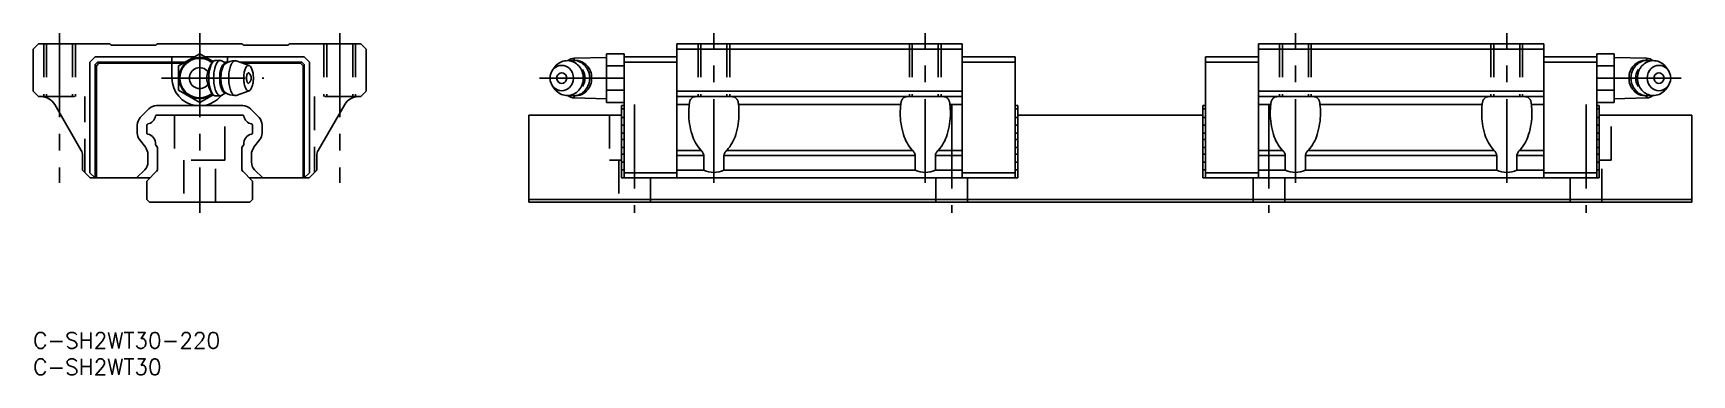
# Model space of a CAD drawing. Extents: x 0 to 314, y -8 to 57.
import ezdxf

# ---------------------------------------------------------------- set-up
doc = ezdxf.new("R2010")
doc.units = 0
doc.header["$LTSCALE"] = 0.5
doc.linetypes.add('CENTER', pattern=[50.8, 31.75, -6.35, 6.35, -6.35])
doc.linetypes.add('DASHED', pattern=[19.05, 12.7, -6.35])
doc.layers.get('0').update_dxf_attribs({"linetype": 'CONTINUOUS'})
doc.layers.add('CENTER', color=1, linetype='CENTER')
doc.styles.get("Standard").update_dxf_attribs({"font": 'txt.shx', "height": 3, "bigfont": 'bigfont.shx'})

# ---------------------------------------------------------------- blocks, each defined once
blk = doc.blocks.new('*U36')
at = {"color": 7, "linetype": 'CONTINUOUS'}
blk.add_text('C-SH2WT30-220', height=3, dxfattribs=at).set_placement((0, -3))
blk = doc.blocks.new('*U37')
at = {"color": 7, "linetype": 'CONTINUOUS'}
blk.add_text('C-SH2WT30', height=3, dxfattribs=at).set_placement((0, -8))

msp = doc.modelspace()

# ---------------------------------------------------------------- linework, layer by layer
at = {"color": 7, "linetype": 'CONTINUOUS'}
for p, q in [((1, 54.65), (0, 53.65)), ((0, 53.65), (0, 45.65)), ((14.5, 54.65), (1, 54.65)), ((14.65, 54.5), (14.5, 54.65)), ((22.99, 54.35), (15.01, 54.35)), ((23.5, 54.65), (23.35, 54.5)), ((39.5, 54.65), (23.5, 54.65)), ((39.65, 54.5), (39.5, 54.65)), ((47.99, 54.35), (40.01, 54.35)), ((48.5, 54.65), (48.35, 54.5)), ((62, 54.65), (48.5, 54.65)), ((63, 53.65), (62, 54.65)), ((63, 45.65), (63, 53.65)), ((121.77, 54.65), (175.77, 54.65)), ((121.77, 29.25), (121.77, 54.65)), ((121.77, 53.65), (175.77, 53.65)), ((175.77, 29.25), (175.77, 54.65)), ((285.77, 54.65), (231.77, 54.65)), ((231.77, 29.25), (231.77, 54.65)), ((285.77, 53.65), (231.77, 53.65)), ((285.77, 29.25), (285.77, 54.65)), ((11.75, 52.15), (10.75, 51.15)), ((10.75, 51.15), (10.75, 30.25)), ((30.43, 52.15), (11.75, 52.15)), ((12.16, 51.15), (11.75, 50.74)), ((11.75, 50.74), (11.75, 29.25)), ((11.95, 50.45), (12.45, 50.95)), ((11.95, 50.45), (11.95, 29.25)), ((28.7, 51.15), (12.16, 51.15)), ((28.35, 50.95), (12.45, 50.95)), ((26.25, 52.15), (26.25, 51.15)), ((26.25, 48.15), (26.25, 50.95)), ((31.5, 52.77), (27.5, 50.46)), ((27.5, 50.46), (27.5, 45.84)), ((34.05, 51.3), (31.5, 52.77)), ((51.25, 52.15), (32.57, 52.15)), ((33.79, 50.98), (34.02, 51.26)), ((35.43, 51.5), (34.55, 51.5)), ((36.45, 50.95), (35.72, 51.41)), ((36.82, 51.15), (36.14, 51.15)), ((36.45, 50.95), (36.35, 50.95)), ((36.75, 52.15), (36.75, 51.15)), ((38.42, 51.42), (40.87, 50.53)), ((50.84, 51.15), (39.16, 51.15)), ((50.55, 50.95), (39.71, 50.95)), ((50.55, 50.95), (51.05, 50.45)), ((51.25, 50.74), (50.84, 51.15)), ((51.05, 29.25), (51.05, 50.45)), ((52.25, 51.15), (51.25, 52.15)), ((51.25, 29.25), (51.25, 50.74)), ((52.25, 30.25), (52.25, 51.15)), ((102.57, 51.5), (102.18, 51.5)), ((108.47, 52.05), (102.32, 51.89)), ((102.32, 51.5), (102.32, 51.89)), ((111.77, 52.77), (108.47, 52.77)), ((108.47, 43.53), (108.47, 52.77)), ((111.77, 50.46), (108.47, 50.46)), ((111.77, 29.25), (111.77, 52.77)), ((111.77, 52.15), (121.77, 52.15)), ((111.77, 51.15), (121.77, 51.15)), ((185.77, 52.15), (175.77, 52.15)), ((185.77, 51.15), (175.77, 51.15)), ((185.77, 29.25), (185.77, 52.15)), ((221.77, 29.25), (221.77, 52.15)), ((221.77, 52.15), (231.77, 52.15)), ((221.77, 51.15), (231.77, 51.15)), ((295.77, 52.15), (285.77, 52.15)), ((295.77, 51.15), (285.77, 51.15)), ((295.77, 29.25), (295.77, 52.77)), ((295.77, 52.77), (299.07, 52.77)), ((295.77, 50.46), (299.07, 50.46)), ((299.07, 43.53), (299.07, 52.77)), ((299.07, 52.05), (305.22, 51.89)), ((304.97, 51.5), (305.36, 51.5)), ((305.22, 51.5), (305.22, 51.89)), ((98.56, 50.1), (98.2, 49.56)), ((308.98, 50.1), (309.34, 49.56)), ((0, 45.65), (1, 44.65)), ((1, 44.65), (1.47, 44.65)), ((27.5, 45.84), (31.5, 43.53)), ((31.5, 43.53), (34.05, 45.01)), ((33.79, 45.32), (34.02, 45.04)), ((34.55, 44.8), (35.43, 44.8)), ((36.45, 45.35), (35.72, 44.89)), ((36.35, 45.35), (36.45, 45.35)), ((38.42, 44.88), (40.87, 45.77)), ((61.53, 44.65), (62, 44.65)), ((62, 44.65), (63, 45.65)), ((98.2, 46.74), (98.56, 46.2)), ((102.18, 44.8), (102.57, 44.8)), ((102.32, 44.41), (102.32, 44.8)), ((102.32, 44.41), (108.47, 44.25)), ((111.77, 45.84), (108.47, 45.84)), ((121.77, 45.65), (175.77, 45.65)), ((121.77, 44.65), (175.77, 44.65)), ((125.59, 44.65), (125.52, 44.65)), ((131.95, 44.65), (132.02, 44.65)), ((165.59, 44.65), (165.52, 44.65)), ((171.95, 44.65), (172.02, 44.65)), ((285.77, 45.65), (231.77, 45.65)), ((285.77, 44.65), (231.77, 44.65)), ((235.59, 44.65), (235.52, 44.65)), ((241.95, 44.65), (242.02, 44.65)), ((275.59, 44.65), (275.52, 44.65)), ((281.95, 44.65), (282.02, 44.65)), ((295.77, 45.84), (299.07, 45.84)), ((305.22, 44.41), (299.07, 44.25)), ((305.36, 44.8), (304.97, 44.8)), ((305.22, 44.41), (305.22, 44.8)), ((309.34, 46.74), (308.98, 46.2)), ((4.07, 43.15), (9.08, 34.48)), ((20.27, 40.67), (21.91, 42.35)), ((23.34, 42.95), (39.66, 42.95)), ((23.34, 41.15), (39.66, 41.15)), ((41.09, 42.35), (42.73, 40.67)), ((53.92, 34.48), (58.93, 43.15)), ((93.77, 41.15), (111.27, 41.15)), ((93.77, 24.65), (93.77, 41.15)), ((111.77, 43.53), (108.47, 43.53)), ((111.77, 42.95), (111.27, 42.95)), ((111.27, 42.95), (111.27, 29.25)), ((111.77, 42.35), (111.27, 42.35)), ((121.77, 43.15), (124.11, 43.15)), ((133.43, 43.15), (164.11, 43.15)), ((173.43, 43.15), (175.77, 43.15)), ((185.77, 42.95), (186.27, 42.95)), ((185.77, 42.35), (186.27, 42.35)), ((186.27, 29.25), (186.27, 42.95)), ((186.27, 41.15), (221.27, 41.15)), ((221.77, 42.95), (221.27, 42.95)), ((221.27, 29.25), (221.27, 42.95)), ((221.77, 42.35), (221.27, 42.35)), ((234.11, 43.15), (231.77, 43.15)), ((274.11, 43.15), (243.43, 43.15)), ((285.77, 43.15), (283.43, 43.15)), ((295.77, 43.53), (299.07, 43.53)), ((295.77, 42.95), (296.27, 42.95)), ((295.77, 42.35), (296.27, 42.35)), ((296.27, 42.95), (296.27, 29.25)), ((296.27, 41.15), (313.77, 41.15)), ((313.77, 24.65), (313.77, 41.15)), ((19.7, 37.74), (19.7, 39.27)), ((21.5, 37.74), (21.5, 39.27)), ((41.5, 39.27), (41.5, 37.74)), ((43.3, 39.27), (43.3, 37.74)), ((111.77, 40.67), (111.27, 40.67)), ((111.77, 39.27), (111.27, 39.27)), ((111.77, 37.74), (111.27, 37.74)), ((185.77, 40.67), (186.27, 40.67)), ((185.77, 39.27), (186.27, 39.27)), ((185.77, 37.74), (186.27, 37.74)), ((221.77, 40.67), (221.27, 40.67)), ((221.77, 39.27), (221.27, 39.27)), ((221.77, 37.74), (221.27, 37.74)), ((295.77, 40.67), (296.27, 40.67)), ((295.77, 39.27), (296.27, 39.27)), ((295.77, 37.74), (296.27, 37.74)), ((21.29, 34.99), (20.11, 36.53)), ((23.35, 35.3), (23.21, 35.44)), ((23.5, 30.86), (23.5, 34.95)), ((39.5, 34.95), (39.5, 30.86)), ((39.79, 35.44), (39.65, 35.3)), ((42.89, 36.53), (41.71, 34.99)), ((111.77, 36.53), (111.27, 36.53)), ((111.77, 34.99), (111.27, 34.99)), ((185.77, 36.53), (186.27, 36.53)), ((185.77, 34.99), (186.27, 34.99)), ((221.77, 36.53), (221.27, 36.53)), ((221.77, 34.99), (221.27, 34.99)), ((295.77, 36.53), (296.27, 36.53)), ((295.77, 34.99), (296.27, 34.99)), ((9.35, 33.48), (9.35, 30.7)), ((21.7, 32.23), (21.7, 33.77)), ((41.3, 33.77), (41.3, 32.23)), ((53.65, 30.7), (53.65, 33.48)), ((111.77, 33.77), (111.27, 33.77)), ((111.77, 32.23), (111.27, 32.23)), ((121.77, 34.48), (126.34, 34.48)), ((121.77, 33.48), (126.86, 33.48)), ((126.86, 30.7), (126.86, 33.48)), ((130.68, 33.48), (166.86, 33.48)), ((130.68, 33.48), (130.68, 30.7)), ((131.2, 34.48), (166.34, 34.48)), ((166.86, 30.7), (166.86, 33.48)), ((170.68, 33.48), (175.77, 33.48)), ((170.68, 33.48), (170.68, 30.7)), ((171.2, 34.48), (175.77, 34.48)), ((185.77, 33.77), (186.27, 33.77)), ((185.77, 32.23), (186.27, 32.23)), ((221.77, 33.77), (221.27, 33.77)), ((221.77, 32.23), (221.27, 32.23)), ((236.34, 34.48), (231.77, 34.48)), ((236.86, 33.48), (231.77, 33.48)), ((236.86, 33.48), (236.86, 30.7)), ((276.86, 33.48), (240.68, 33.48)), ((240.68, 30.7), (240.68, 33.48)), ((276.34, 34.48), (241.2, 34.48)), ((276.86, 33.48), (276.86, 30.7)), ((285.77, 33.48), (280.68, 33.48)), ((280.68, 30.7), (280.68, 33.48)), ((285.77, 34.48), (281.2, 34.48)), ((295.77, 33.77), (296.27, 33.77)), ((295.77, 32.23), (296.27, 32.23)), ((9.35, 30.7), (10.8, 29.25)), ((10.75, 30.25), (11.75, 29.25)), ((22.1, 29.25), (10.8, 29.25)), ((19.55, 29.25), (21.11, 30.81)), ((21.5, 28.55), (21.5, 25.15)), ((23.35, 30.51), (21.57, 28.73)), ((41.43, 28.73), (39.65, 30.51)), ((52.2, 29.25), (40.9, 29.25)), ((41.5, 25.15), (41.5, 28.55)), ((41.89, 30.81), (43.45, 29.25)), ((51.25, 29.25), (52.25, 30.25)), ((52.2, 29.25), (53.65, 30.7)), ((111.77, 30.81), (111.27, 30.81)), ((121.72, 29.25), (111.27, 29.25)), ((111.77, 30.25), (121.77, 30.25)), ((121.72, 29.25), (121.72, 29.3)), ((121.72, 29.3), (121.77, 29.3)), ((121.77, 30.7), (126.86, 30.7)), ((121.77, 29.25), (175.77, 29.25)), ((130.68, 30.7), (166.86, 30.7)), ((170.68, 30.7), (175.77, 30.7)), ((185.77, 30.25), (175.77, 30.25)), ((175.77, 29.3), (175.82, 29.3)), ((175.82, 29.3), (175.82, 29.25)), ((175.82, 29.25), (186.27, 29.25)), ((185.77, 30.81), (186.27, 30.81)), ((221.77, 30.81), (221.27, 30.81)), ((231.72, 29.25), (221.27, 29.25)), ((221.77, 30.25), (231.77, 30.25)), ((231.72, 29.3), (231.72, 29.25)), ((231.77, 29.3), (231.72, 29.3)), ((236.86, 30.7), (231.77, 30.7)), ((285.77, 29.25), (231.77, 29.25)), ((276.86, 30.7), (240.68, 30.7)), ((285.77, 30.7), (280.68, 30.7)), ((295.77, 30.25), (285.77, 30.25)), ((285.82, 29.3), (285.77, 29.3)), ((285.82, 29.25), (285.82, 29.3)), ((285.82, 29.25), (296.27, 29.25)), ((295.77, 30.81), (296.27, 30.81)), ((21.5, 25.15), (22, 24.65)), ((41, 24.65), (41.5, 25.15)), ((93.77, 25.15), (313.77, 25.15)), ((22, 24.65), (41, 24.65)), ((93.77, 24.65), (313.77, 24.65))]:
    msp.add_line(p, q, dxfattribs=at)
at = {"color": 3, "linetype": 'DASHED'}
for p, q in [((2, 54.65), (2, 44.65)), ((2.54, 54.65), (2.54, 44.65)), ((7.46, 54.65), (7.46, 44.65)), ((8, 54.65), (8, 44.65)), ((55, 54.65), (55, 44.65)), ((55.54, 54.65), (55.54, 44.65)), ((60.46, 54.65), (60.46, 44.65)), ((61, 54.65), (61, 44.65)), ((125.77, 54.65), (125.77, 44.65)), ((126.31, 54.65), (126.31, 44.65)), ((131.23, 54.65), (131.23, 44.65)), ((131.77, 54.65), (131.77, 44.65)), ((165.77, 54.65), (165.77, 44.65)), ((166.31, 54.65), (166.31, 44.65)), ((171.23, 54.65), (171.23, 44.65)), ((171.77, 54.65), (171.77, 44.65)), ((235.77, 54.65), (235.77, 44.65)), ((236.31, 54.65), (236.31, 44.65)), ((241.23, 54.65), (241.23, 44.65)), ((241.77, 54.65), (241.77, 44.65)), ((275.77, 54.65), (275.77, 44.65)), ((276.31, 54.65), (276.31, 44.65)), ((281.23, 54.65), (281.23, 44.65)), ((281.77, 54.65), (281.77, 44.65)), ((1.47, 44.65), (9.75, 44.65)), ((9.75, 30.3), (9.75, 44.65)), ((53.25, 44.65), (53.25, 30.3)), ((61.53, 44.65), (53.25, 44.65)), ((26.75, 41.15), (26.75, 32.65)), ((36.25, 32.65), (36.25, 41.15)), ((109.02, 41.15), (109.02, 32.65)), ((298.52, 32.65), (298.52, 41.15)), ((36.25, 32.65), (26.75, 32.65)), ((28.5, 32.65), (28.5, 24.65)), ((34.5, 24.65), (34.5, 32.65)), ((111.27, 32.65), (109.02, 32.65)), ((110.77, 32.65), (110.77, 24.65)), ((298.52, 32.65), (296.27, 32.65)), ((296.77, 24.65), (296.77, 32.65)), ((116.77, 24.65), (116.77, 29.25)), ((170.77, 29.25), (170.77, 24.65)), ((176.77, 24.65), (176.77, 29.25)), ((230.77, 29.25), (230.77, 24.65)), ((236.77, 24.65), (236.77, 29.25)), ((290.77, 29.25), (290.77, 24.65))]:
    msp.add_line(p, q, dxfattribs=at)
at = {"color": 7, "linetype": 'CONTINUOUS'}
for centre, radius, start, end in [((15.01, 54.85), 0.5, 225, 270), ((22.99, 54.85), 0.5, 270, 315), ((40.01, 54.85), 0.5, 225, 270), ((47.99, 54.85), 0.5, 270, 315), ((31.5, 48.15), 3.9, 50.9718, 309.0282), ((31.5, 48.15), 3.74, 51.0329, 308.9671), ((40.92, 47.04), 8.2, 155.5597, 163.4295), ((39.75, 48.37), 6.52, 160.718, 176.1614), ((35.38, 49.63), 2.09, 139.5538, 157.3697), ((35.74, 49.77), 2.27, 139.598, 160.8002), ((34.54, 50.82), 0.68, 89.8146, 141.4349), ((40.51, 48.44), 6.35, 163.1981, 173.801), ((37.32, 49.44), 3, 146.419, 163.9372), ((35.6, 50.62), 0.918, 109.5055, 148.4502), ((35.43, 50.95), 0.551, 57.5252, 104.1804), ((37.39, 49.51), 1.9, 139.598, 160.8002), ((39, 48.89), 3.41, 153.6234, 167.265), ((36.39, 50.38), 0.569, 93.4944, 141.4349), ((37.07, 49.88), 1.24, 128.03, 154.984), ((38.19, 48.16), 3.29, 89.1369, 124.9824), ((41, 49.05), 3.92, 152.982, 167.0658), ((38.75, 50.24), 1.38, 126.0403, 154.4616), ((38.24, 50.93), 0.519, 70.0924, 125.2235), ((41.02, 49.75), 0.885, 121.2698, 153.2617), ((40.74, 50.18), 0.371, 61.134, 118.866), ((40.46, 49.75), 0.885, 26.7383, 58.7302), ((99.99, 48.46), 2.09, 45.5005, 134.4995), ((101.18, 48.34), 3.16, 123.7997, 146.1384), ((101.04, 48.55), 2.91, 100.3514, 123.7661), ((101.02, 48.63), 2.82, 76.348, 100.2493), ((102.38, 49.89), 2, 91.5, 128.7532), ((102.18, 48.56), 2.94, 80.5353, 103.929), ((100.99, 48.52), 2.94, 52.9859, 76.2524), ((102.56, 48.56), 2.94, 53.8898, 89.8488), ((102.17, 48.56), 2.95, 57.3307, 80.285), ((100.83, 48.31), 3.2, 30.981, 52.964), ((102.04, 48.36), 3.19, 35.5149, 57.2955), ((102.39, 48.32), 3.23, 31.5185, 53.9499), ((101.82, 48.2), 3.46, 14.9361, 35.548), ((305.72, 48.2), 3.46, 144.452, 165.0639), ((305.15, 48.32), 3.23, 126.0501, 148.4815), ((305.5, 48.36), 3.19, 122.7045, 144.4851), ((304.98, 48.56), 2.94, 90.1512, 126.1102), ((305.37, 48.56), 2.95, 99.715, 122.6693), ((306.71, 48.31), 3.2, 127.036, 149.019), ((306.55, 48.52), 2.94, 103.7476, 127.0141), ((305.36, 48.56), 2.94, 76.071, 99.4647), ((305.17, 49.89), 2, 51.2468, 88.5), ((306.52, 48.63), 2.82, 79.7507, 103.652), ((307.55, 48.46), 2.09, 45.5005, 134.4995), ((306.5, 48.55), 2.91, 56.2339, 79.6486), ((306.36, 48.34), 3.16, 33.8616, 56.2003), ((31.5, 48.15), 1.98, 38.259, 321.741), ((36.99, 48.15), 4.12, 162.6982, 197.3018), ((41.9, 48.15), 8.68, 175.683, 184.317), ((39.75, 47.93), 6.52, 183.8386, 199.282), ((42.72, 48.15), 8.58, 173.5184, 186.4816), ((40.51, 47.87), 6.35, 186.199, 196.8019), ((42.54, 48.15), 7.26, 175.683, 184.317), ((40.28, 48.43), 4.99, 160.0114, 176.868), ((40.28, 47.88), 4.99, 183.132, 199.9886), ((42.77, 48.15), 7.26, 175.8885, 184.1115), ((41.57, 48.26), 6.05, 166.8119, 176.1003), ((41.57, 48.04), 6.05, 183.8997, 193.1881), ((45.54, 48.15), 8.56, 175.825, 184.175), ((44.08, 48.29), 7.09, 166.5793, 176.0477), ((44.08, 48.02), 7.09, 183.9523, 193.4207), ((46.04, 48.15), 6.22, 175.683, 184.317), ((44.91, 48.26), 5.09, 166.0541, 175.9315), ((44.91, 48.05), 5.09, 184.0685, 193.9459), ((42.6, 48.86), 2.69, 151.4947, 166.6232), ((42.92, 48.15), 2.56, 173.7782, 186.2218), ((42.3, 48.23), 1.94, 164.0092, 174.023), ((42.3, 48.08), 1.94, 185.977, 195.9908), ((41.38, 48.5), 0.977, 148.743, 164.6112), ((41.38, 47.8), 0.977, 195.3888, 211.257), ((40.82, 48.85), 0.321, 116.9113, 150.4592), ((40.82, 47.45), 0.321, 209.5408, 243.0887), ((40.74, 49), 0.155, 58.6993, 113.8023), ((40.74, 47.31), 0.155, 246.1977, 301.3007), ((39.9, 48.15), 1.34, 313.2338, 46.7662), ((38.88, 48.86), 2.69, 13.3768, 28.5053), ((36.56, 48.26), 5.09, 4.0685, 13.9459), ((36.56, 48.05), 5.09, 346.0541, 355.9315), ((35.44, 48.15), 6.22, 355.683, 4.317), ((100.3, 48.15), 2.53, 134.7224, 225.2776), ((100.12, 48.15), 1.06, 134.7224, 225.2776), ((99.99, 48.28), 0.872, 45.5005, 134.4995), ((99.99, 48.02), 0.872, 225.5005, 314.4995), ((99.86, 48.15), 1.06, 314.7224, 45.2776), ((99.67, 48.15), 2.53, 314.7224, 45.2776), ((100.61, 48.18), 3.46, 10.1721, 31.0278), ((100.61, 48.13), 3.46, 329.0534, 349.9059), ((101.41, 48.15), 2.98, 327.435, 32.5652), ((100.52, 48.15), 3.55, 349.7879, 10.29), ((101.82, 48.11), 3.46, 324.452, 345.0638), ((102.16, 48.18), 3.51, 10.3156, 31.5664), ((102.16, 48.13), 3.51, 328.4336, 349.6844), ((101.67, 48.15), 3.61, 344.994, 15.006), ((102.04, 48.15), 3.62, 349.6015, 10.3985), ((305.5, 48.15), 3.62, 169.6015, 190.3985), ((305.38, 48.18), 3.51, 148.4336, 169.6844), ((305.38, 48.13), 3.51, 190.3156, 211.5664), ((305.87, 48.15), 3.61, 164.994, 195.006), ((305.72, 48.11), 3.46, 194.9362, 215.548), ((306.13, 48.15), 2.98, 147.4348, 212.565), ((307.02, 48.15), 3.55, 169.71, 190.2121), ((306.93, 48.18), 3.46, 148.9722, 169.8279), ((306.93, 48.13), 3.46, 190.0941, 210.9466), ((307.87, 48.15), 2.53, 134.7224, 225.2776), ((307.68, 48.15), 1.06, 134.7224, 225.2776), ((307.55, 48.28), 0.872, 45.5005, 134.4995), ((307.55, 48.02), 0.872, 225.5005, 314.4995), ((307.42, 48.15), 1.06, 314.7224, 45.2776), ((307.24, 48.15), 2.53, 314.7224, 45.2776), ((1.47, 41.65), 3, 30, 90), ((40.92, 49.27), 8.2, 196.5705, 204.4403), ((35.38, 46.68), 2.09, 202.6303, 220.4462), ((35.74, 46.53), 2.27, 199.1998, 220.402), ((34.54, 45.48), 0.68, 218.5651, 270.1854), ((37.32, 46.87), 3, 196.0628, 213.581), ((35.6, 45.69), 0.918, 211.5498, 250.4945), ((35.43, 45.36), 0.551, 255.8196, 302.4748), ((37.39, 46.8), 1.9, 199.1998, 220.402), ((39, 47.41), 3.41, 192.735, 206.3766), ((36.39, 45.92), 0.569, 218.5651, 266.5056), ((37.07, 46.42), 1.24, 205.016, 231.97), ((38.19, 48.15), 3.29, 235.0186, 270.862), ((41, 47.25), 3.92, 192.9342, 207.018), ((38.75, 46.06), 1.38, 205.5384, 233.9597), ((38.24, 45.37), 0.519, 234.7765, 289.9076), ((42.6, 47.44), 2.69, 193.3768, 208.5053), ((41.02, 46.56), 0.885, 206.7383, 238.7302), ((40.74, 46.12), 0.371, 241.134, 298.866), ((40.46, 46.56), 0.885, 301.2698, 333.2617), ((38.88, 47.44), 2.69, 331.4947, 346.6232), ((61.53, 41.65), 3, 90, 150), ((99.99, 47.84), 2.09, 225.5005, 314.4995), ((101.18, 47.96), 3.15, 213.8629, 236.2875), ((101.04, 47.76), 2.91, 236.3214, 259.7399), ((101.02, 47.67), 2.82, 259.8421, 283.7431), ((102.38, 46.41), 2, 231.2468, 268.5), ((102.18, 47.74), 2.94, 256.0709, 279.4649), ((100.99, 47.79), 2.94, 283.8385, 307.1008), ((102.56, 47.74), 2.94, 270.1167, 306.1107), ((102.17, 47.75), 2.95, 279.715, 302.6693), ((100.83, 47.99), 3.2, 307.1224, 329.1003), ((102.04, 47.95), 3.19, 302.7045, 324.4851), ((102.39, 47.98), 3.23, 306.0501, 328.4815), ((126.07, 43.2), 1.93, 156.7374, 164.9813), ((125.49, 43.45), 1.29, 145.7582, 156.7432), ((125.26, 43.61), 1.01, 135.898, 145.6135), ((125.21, 43.66), 0.945, 125.3579, 135.8534), ((125.24, 43.61), 1, 115.5943, 125.2338), ((125.38, 43.28), 1.36, 98.3855, 114.8806), ((125.55, 42.17), 2.48, 90.8907, 98.6647), ((131.99, 42.17), 2.48, 81.3353, 89.1093), ((132.16, 43.28), 1.36, 65.1194, 81.6145), ((132.3, 43.61), 1, 54.7662, 64.4057), ((132.33, 43.66), 0.945, 44.1466, 54.6421), ((132.28, 43.61), 1.01, 34.3865, 44.102), ((132.05, 43.45), 1.29, 23.2568, 34.2418), ((131.47, 43.2), 1.93, 15.0187, 23.2626), ((166.07, 43.2), 1.93, 156.7374, 164.9813), ((165.49, 43.45), 1.29, 145.7582, 156.7432), ((165.26, 43.61), 1.01, 135.898, 145.6135), ((165.21, 43.66), 0.945, 125.3579, 135.8534), ((165.24, 43.61), 1, 115.5943, 125.2338), ((165.38, 43.28), 1.36, 98.3855, 114.8806), ((165.55, 42.17), 2.48, 90.8907, 98.6647), ((171.99, 42.17), 2.48, 81.3353, 89.1093), ((172.16, 43.28), 1.36, 65.1194, 81.6145), ((172.3, 43.61), 1, 54.7662, 64.4057), ((172.33, 43.66), 0.945, 44.1466, 54.6421), ((172.28, 43.61), 1.01, 34.3865, 44.102), ((172.05, 43.45), 1.29, 23.2568, 34.2418), ((171.47, 43.2), 1.93, 15.0187, 23.2626), ((236.07, 43.2), 1.93, 156.7374, 164.9813), ((235.49, 43.45), 1.29, 145.7582, 156.7432), ((235.26, 43.61), 1.01, 135.898, 145.6135), ((235.21, 43.66), 0.945, 125.3579, 135.8534), ((235.24, 43.61), 1, 115.5943, 125.2338), ((235.38, 43.28), 1.36, 98.3855, 114.8806), ((235.55, 42.17), 2.48, 90.8907, 98.6647), ((241.99, 42.17), 2.48, 81.3353, 89.1093), ((242.16, 43.28), 1.36, 65.1194, 81.6145), ((242.3, 43.61), 1, 54.7662, 64.4057), ((242.33, 43.66), 0.945, 44.1466, 54.6421), ((242.28, 43.61), 1.01, 34.3865, 44.102), ((242.05, 43.45), 1.29, 23.2568, 34.2418), ((241.47, 43.2), 1.93, 15.0187, 23.2626), ((276.07, 43.2), 1.93, 156.7374, 164.9813), ((275.49, 43.45), 1.29, 145.7582, 156.7432), ((275.26, 43.61), 1.01, 135.898, 145.6135), ((275.21, 43.66), 0.945, 125.3579, 135.8534), ((275.24, 43.61), 1, 115.5943, 125.2338), ((275.38, 43.28), 1.36, 98.3855, 114.8806), ((275.55, 42.17), 2.48, 90.8907, 98.6647), ((281.99, 42.17), 2.48, 81.3353, 89.1093), ((282.16, 43.28), 1.36, 65.1194, 81.6145), ((282.3, 43.61), 1, 54.7662, 64.4057), ((282.33, 43.66), 0.945, 44.1466, 54.6421), ((282.28, 43.61), 1.01, 34.3865, 44.102), ((282.05, 43.45), 1.29, 23.2568, 34.2418), ((281.47, 43.2), 1.93, 15.0187, 23.2626), ((305.15, 47.98), 3.23, 211.5185, 233.9499), ((305.5, 47.95), 3.19, 215.5149, 237.2955), ((304.98, 47.74), 2.94, 233.8893, 269.8833), ((305.37, 47.75), 2.95, 237.3307, 260.285), ((306.71, 47.99), 3.2, 210.8997, 232.8776), ((306.55, 47.79), 2.94, 232.8992, 256.1615), ((305.36, 47.74), 2.94, 260.5351, 283.9291), ((305.17, 46.41), 2, 271.5, 308.7532), ((306.52, 47.67), 2.82, 256.2569, 280.1579), ((307.55, 47.84), 2.09, 225.5005, 314.4995), ((306.5, 47.76), 2.91, 280.2601, 303.6786), ((306.36, 47.96), 3.15, 303.7125, 326.1371), ((21.36, 41.24), 1.8, 279.6908, 351.6711), ((23.34, 40.95), 2, 90, 135.666), ((23.34, 40.95), 0.2, 90, 171.6711), ((39.66, 40.95), 2, 44.334, 90), ((39.66, 40.95), 0.2, 8.3289, 90), ((41.64, 41.24), 1.8, 188.3289, 260.3092), ((138.11, 41.55), 14.09, 173.473, 180.0158), ((137.38, 41.51), 13.36, 179.8252, 197.5354), ((129.13, 42.58), 5.05, 171.4194, 173.4889), ((127.86, 42.77), 3.77, 167.9866, 171.4252), ((126.85, 42.98), 2.74, 164.7473, 167.9), ((120.16, 41.51), 13.36, 342.4646, 0.1748), ((130.69, 42.98), 2.74, 12.1, 15.2527), ((129.68, 42.77), 3.77, 8.5748, 12.0134), ((128.41, 42.58), 5.05, 6.5111, 8.5806), ((119.43, 41.55), 14.09, 359.9842, 6.527), ((178.11, 41.55), 14.09, 173.473, 180.0158), ((177.38, 41.51), 13.36, 179.8252, 197.5354), ((169.13, 42.58), 5.05, 171.4194, 173.4889), ((167.86, 42.77), 3.77, 167.9866, 171.4252), ((166.85, 42.98), 2.74, 164.7473, 167.9), ((160.16, 41.51), 13.36, 342.4646, 0.1748), ((170.69, 42.98), 2.74, 12.1, 15.2527), ((169.68, 42.77), 3.77, 8.5748, 12.0134), ((168.41, 42.58), 5.05, 6.5111, 8.5806), ((159.43, 41.55), 14.09, 359.9842, 6.527), ((248.11, 41.55), 14.09, 173.473, 180.0158), ((247.38, 41.51), 13.36, 179.8252, 197.5354), ((239.13, 42.58), 5.05, 171.4194, 173.4889), ((237.86, 42.77), 3.77, 167.9866, 171.4252), ((236.85, 42.98), 2.74, 164.7473, 167.9), ((230.16, 41.51), 13.36, 342.4646, 0.1748), ((240.69, 42.98), 2.74, 12.1, 15.2527), ((239.68, 42.77), 3.77, 8.5748, 12.0134), ((238.41, 42.58), 5.05, 6.5111, 8.5806), ((229.43, 41.55), 14.09, 359.9842, 6.527), ((288.11, 41.55), 14.09, 173.473, 180.0158), ((287.38, 41.51), 13.36, 179.8252, 197.5354), ((279.13, 42.58), 5.05, 171.4194, 173.4889), ((277.86, 42.77), 3.77, 167.9866, 171.4252), ((276.85, 42.98), 2.74, 164.7473, 167.9), ((270.16, 41.51), 13.36, 342.4646, 0.1748), ((280.69, 42.98), 2.74, 12.1, 15.2527), ((279.68, 42.77), 3.77, 8.5748, 12.0134), ((278.41, 42.58), 5.05, 6.5111, 8.5806), ((269.43, 41.55), 14.09, 359.9842, 6.527), ((21.7, 39.27), 2, 135.666, 180), ((21.7, 37.74), 2, 180, 217.414), ((21.7, 39.27), 0.2, 99.6908, 180), ((21.7, 37.74), 0.2, 180, 260.3092), ((41.3, 39.27), 0.2, 0, 80.3092), ((41.3, 37.74), 0.2, 279.6908, 0), ((41.3, 39.27), 2, 0, 44.334), ((41.3, 37.74), 2, 322.586, 0), ((19.7, 33.77), 2, 0, 37.414), ((21.36, 35.77), 1.8, 354.5772, 80.3092), ((23.36, 35.58), 0.2, 174.5772, 225), ((23, 34.95), 0.5, 0, 45), ((40, 34.95), 0.5, 135, 180), ((39.64, 35.58), 0.2, 315, 5.4228), ((41.64, 35.77), 1.8, 99.6908, 185.4228), ((43.3, 33.77), 2, 142.586, 180), ((131.82, 39.56), 7.48, 196.1721, 222.8544), ((125.72, 39.56), 7.48, 317.1456, 343.8279), ((171.82, 39.56), 7.48, 196.1721, 222.8544), ((165.72, 39.56), 7.48, 317.1456, 343.8279), ((241.82, 39.56), 7.48, 196.1721, 222.8544), ((235.72, 39.56), 7.48, 317.1456, 343.8279), ((281.82, 39.56), 7.48, 196.1721, 222.8544), ((275.72, 39.56), 7.48, 317.1456, 343.8279), ((7.35, 33.48), 2, 0, 30), ((19.7, 32.23), 2, 315, 0), ((43.3, 32.23), 2, 180, 225), ((55.65, 33.48), 2, 150, 180), ((124.53, 32.69), 2.55, 31.5807, 44.625), ((125.82, 33.46), 1.04, 0.9171, 32.5379), ((131.72, 33.46), 1.04, 147.4621, 179.0829), ((133.01, 32.69), 2.55, 135.375, 148.4193), ((164.53, 32.69), 2.55, 31.5807, 44.625), ((165.82, 33.46), 1.04, 0.9171, 32.5379), ((171.72, 33.46), 1.04, 147.4621, 179.0829), ((173.01, 32.69), 2.55, 135.375, 148.4193), ((234.53, 32.69), 2.55, 31.5807, 44.625), ((235.82, 33.46), 1.04, 0.9171, 32.5379), ((241.72, 33.46), 1.04, 147.4621, 179.0829), ((243.01, 32.69), 2.55, 135.375, 148.4193), ((274.53, 32.69), 2.55, 31.5807, 44.625), ((275.82, 33.46), 1.04, 0.9171, 32.5379), ((281.72, 33.46), 1.04, 147.4621, 179.0829), ((283.01, 32.69), 2.55, 135.375, 148.4193), ((21.75, 28.55), 0.25, 135, 180), ((23, 30.86), 0.5, 315, 0), ((40, 30.86), 0.5, 180, 225), ((41.25, 28.55), 0.25, 0, 45), ((128.77, 35.05), 4.75, 246.3181, 293.6819), ((168.77, 35.05), 4.75, 246.3181, 293.6819), ((238.77, 35.05), 4.75, 246.3181, 293.6819), ((278.77, 35.05), 4.75, 246.3181, 293.6819)]:
    msp.add_arc(centre, radius, start, end, dxfattribs=at)
at = {"color": 7, "linetype": 'CONTINUOUS', "extrusion": (0, 0, -1)}
for start, end in [(277.9139, 0), (219.4115, 262.0861)]:
    msp.add_arc((-31.5, 48.15), 5.25, start, end, dxfattribs=at)
at = {"layer": 'CENTER', "color": 1, "linetype": 'CENTER'}
for p, q in [((5, 56.65), (5, 28.3)), ((31.5, 56.65), (31.5, 22.65)), ((58, 56.65), (58, 28.3)), ((128.77, 28.3), (128.77, 56.65)), ((168.77, 28.3), (168.77, 56.65)), ((238.77, 28.3), (238.77, 56.65)), ((278.77, 28.3), (278.77, 56.65)), ((24.25, 48.15), (43.66, 48.15)), ((95.77, 48.15), (113.77, 48.15)), ((311.77, 48.15), (293.77, 48.15)), ((113.77, 43.15), (113.77, 22.65)), ((173.77, 43.15), (173.77, 22.65)), ((233.77, 43.15), (233.77, 22.65)), ((293.77, 43.15), (293.77, 22.65))]:
    msp.add_line(p, q, dxfattribs=at)

# ---------------------------------------------------------------- block references
at = {"color": 7, "linetype": 'CONTINUOUS'}
for name in ['*U36', '*U37']:
    msp.add_blockref(name, (0, 0), dxfattribs=at)

doc.saveas('drawing.dxf')
